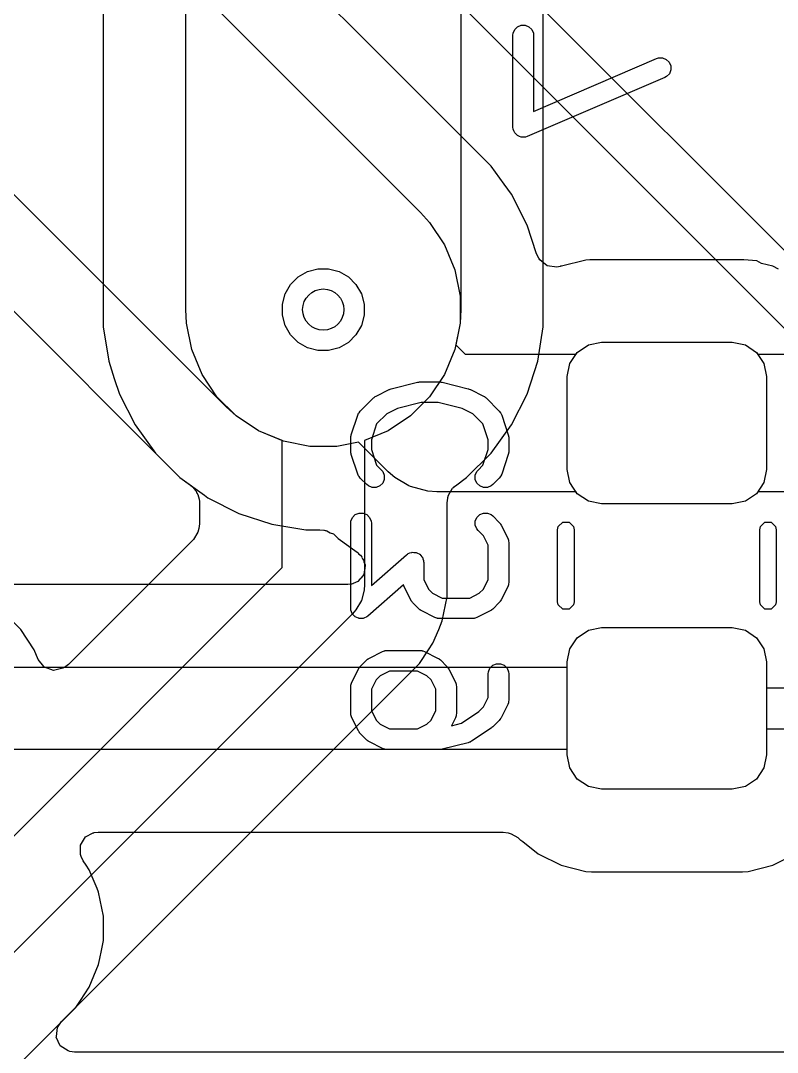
# Model space of a CAD drawing. Header units: inches. Extents: x 1.3 to 5.24, y -7.03 to -1.12.
# Drawn here: x 3.1023 to 3.319, y -6.5315 to -6.2362 of the extents above; entities that cross this region are included whole.
import ezdxf

# ---------------------------------------------------------------- set-up
doc = ezdxf.new("R2010")
doc.units = ezdxf.units.IN
doc.header["$MEASUREMENT"] = 0
for name, color, linetype, true_color in [('B.Cu', 153, 'CONTINUOUS', 0x4d7fc4), ('B.Mask', 4, 'CONTINUOUS', 0x02ffee), ('B.Paste', 132, 'CONTINUOUS', 0x00c2c2), ('B.Silkscreen', 31, 'CONTINUOUS', 0xe8b2a7), ('F.Cu', 13, 'CONTINUOUS', 0xc83434), ('In1.Cu', 91, 'CONTINUOUS', 0x7fc87f), ('In2.Cu', 33, 'CONTINUOUS', 0xce7d2c)]:
    doc.layers.add(name, color=color, linetype=linetype, true_color=true_color)

msp = doc.modelspace()

# ---------------------------------------------------------------- linework, layer by layer
at = {"layer": 'B.Cu', "linetype": 'CONTINUOUS'}
for p, q in [((3.19979, -6.2406), (2.84053, -5.88134)), ((2.81496, -5.8892), (3.21682, -6.29106)), ((3.16114, -6.34674), (2.74775, -5.93335)), ((2.72753, -5.94656), (3.14793, -6.36696)), ((3.20227, -6.24308), (3.19979, -6.2406)), ((3.23704, -6.27785), (3.20227, -6.24308)), ((3.2408, -6.28302), (3.23704, -6.27785)), ((3.23704, -6.27785), (3.23704, -6.27785)), ((3.23704, -6.27785), (3.23704, -6.27785)), ((3.23704, -6.27785), (3.23704, -6.27785)), ((3.24287, -6.28587), (3.2408, -6.28302)), ((3.24737, -6.29471), (3.24287, -6.28587)), ((3.21682, -6.29106), (3.21941, -6.29392)), ((3.21941, -6.29392), (3.2237, -6.30034)), ((3.25005, -6.30295), (3.24737, -6.29471)), ((3.2237, -6.30034), (3.22665, -6.30747)), ((3.25067, -6.30421), (3.25005, -6.30295)), ((3.25098, -6.30466), (3.25067, -6.30421)), ((3.25311, -6.30639), (3.25098, -6.30466)), ((3.26415, -6.30472), (3.25722, -6.30644)), ((3.26532, -6.30464), (3.26415, -6.30472)), ((3.26579, -6.30461), (3.26532, -6.30464)), ((3.26532, -6.30464), (3.26532, -6.30464)), ((3.30901, -6.30461), (3.26579, -6.30461)), ((3.30942, -6.30463), (3.30901, -6.30461)), ((3.30901, -6.30461), (3.30901, -6.30461)), ((3.31065, -6.30472), (3.30942, -6.30463)), ((3.30942, -6.30463), (3.30942, -6.30463)), ((3.31314, -6.30489), (3.31065, -6.30472)), ((3.31065, -6.30472), (3.31065, -6.30472)), ((3.31448, -6.30567), (3.31314, -6.30489)), ((3.31772, -6.30647), (3.31448, -6.30567)), ((3.22665, -6.30747), (3.22816, -6.31504)), ((3.25585, -6.3067), (3.25311, -6.30639)), ((3.25686, -6.30652), (3.25585, -6.3067)), ((3.25696, -6.3065), (3.25686, -6.30652)), ((3.25697, -6.3065), (3.25696, -6.3065)), ((3.25699, -6.30649), (3.25697, -6.3065)), ((3.25722, -6.30644), (3.25699, -6.30649)), ((3.31936, -6.30729), (3.31772, -6.30647)), ((3.31772, -6.30647), (3.31772, -6.30647)), ((3.22816, -6.31504), (3.22816, -6.32276)), ((3.22816, -6.32276), (3.22692, -6.329)), ((3.22692, -6.329), (3.22961, -6.33169)), ((3.26174, -6.33113), (3.26493, -6.329)), ((3.26493, -6.329), (3.2687, -6.32825)), ((3.2687, -6.32825), (3.3061, -6.32825)), ((3.3061, -6.32825), (3.30987, -6.329)), ((3.30987, -6.329), (3.31306, -6.33113)), ((3.22961, -6.33169), (3.26137, -6.33169)), ((3.26137, -6.33169), (3.26174, -6.33113)), ((3.31306, -6.33113), (3.31344, -6.33169)), ((3.31344, -6.33169), (3.6011, -6.33169)), ((3.164, -6.34933), (3.16114, -6.34674)), ((3.17042, -6.35362), (3.164, -6.34933)), ((3.17755, -6.35657), (3.17042, -6.35362)), ((3.18512, -6.35808), (3.17755, -6.35657)), ((3.19284, -6.35808), (3.18512, -6.35808)), ((3.19908, -6.35684), (3.19284, -6.35808)), ((3.20754, -6.3653), (3.19908, -6.35684)), ((3.20947, -6.36699), (3.20754, -6.3653)), ((3.14793, -6.36696), (3.14793, -6.36696)), ((3.14793, -6.36696), (3.14793, -6.36696)), ((3.14793, -6.36696), (3.14793, -6.36696)), ((3.14793, -6.36696), (3.15493, -6.37205)), ((3.20947, -6.367), (3.20947, -6.36699)), ((3.21353, -6.36933), (3.20947, -6.367)), ((3.21392, -6.36956), (3.21353, -6.36933)), ((3.21889, -6.37089), (3.21392, -6.36956)), ((3.22146, -6.37106), (3.21889, -6.37089)), ((3.21889, -6.37089), (3.21889, -6.37089)), ((3.26137, -6.37106), (3.22146, -6.37106)), ((3.26174, -6.37163), (3.26137, -6.37106)), ((3.31344, -6.37106), (3.31306, -6.37163)), ((3.60925, -6.37106), (3.31344, -6.37106)), ((3.15493, -6.37205), (3.15595, -6.37279)), ((3.15595, -6.37279), (3.16479, -6.37729)), ((3.26493, -6.37376), (3.26174, -6.37163)), ((3.2687, -6.37451), (3.26493, -6.37376)), ((3.30987, -6.37376), (3.3061, -6.37451)), ((3.31306, -6.37163), (3.30987, -6.37376)), ((3.3061, -6.37451), (3.2687, -6.37451)), ((3.16479, -6.37729), (3.17422, -6.38036)), ((3.17422, -6.38036), (3.18402, -6.38191)), ((3.18402, -6.38191), (3.18799, -6.38191)), ((3.18799, -6.38191), (3.18911, -6.38204)), ((3.18911, -6.38204), (3.18924, -6.38207)), ((3.18924, -6.38207), (3.18956, -6.38216)), ((3.18956, -6.38216), (3.18968, -6.38217)), ((3.18968, -6.38217), (3.19003, -6.38226)), ((3.19003, -6.38226), (3.19092, -6.38276)), ((3.19092, -6.38276), (3.19188, -6.38313)), ((3.19188, -6.38313), (3.19236, -6.38356)), ((3.19236, -6.38356), (3.19323, -6.38443)), ((3.19323, -6.38443), (3.19866, -6.38837)), ((3.19866, -6.38837), (3.19887, -6.38852)), ((3.19887, -6.38852), (3.1992, -6.38895)), ((3.1992, -6.38895), (3.19965, -6.38923)), ((3.19965, -6.38923), (3.19994, -6.38959)), ((3.19994, -6.38959), (3.2001, -6.38981)), ((3.2001, -6.38981), (3.20002, -6.38987)), ((3.20002, -6.38987), (3.20018, -6.39022)), ((3.20018, -6.39022), (3.20055, -6.3907)), ((3.20055, -6.3907), (3.2006, -6.39112)), ((3.2006, -6.39112), (3.20099, -6.39196)), ((3.20099, -6.39196), (3.20084, -6.39309)), ((3.20062, -6.39469), (3.1998, -6.39566)), ((3.2008, -6.39338), (3.20062, -6.39469)), ((3.20081, -6.39337), (3.2008, -6.39338)), ((3.20084, -6.39311), (3.20081, -6.39337)), ((3.20084, -6.39309), (3.20084, -6.39311)), ((3.19597, -6.39762), (3.07131, -6.39762)), ((3.1969, -6.39753), (3.19597, -6.39762)), ((3.1971, -6.39749), (3.1969, -6.39753)), ((3.19731, -6.3974), (3.1971, -6.39749)), ((3.1974, -6.3974), (3.19731, -6.3974)), ((3.19754, -6.39731), (3.1974, -6.3974)), ((3.19884, -6.39678), (3.19754, -6.39731)), ((3.19948, -6.39603), (3.19884, -6.39678)), ((3.1997, -6.39589), (3.19948, -6.39603)), ((3.1998, -6.39566), (3.1997, -6.39589)), ((3.26174, -6.41282), (3.26493, -6.41069)), ((3.26493, -6.41069), (3.2687, -6.40994)), ((3.2687, -6.40994), (3.3061, -6.40994)), ((3.3061, -6.40994), (3.30987, -6.41069)), ((3.30987, -6.41069), (3.31306, -6.41282)), ((3.25961, -6.41602), (3.26174, -6.41282)), ((3.31306, -6.41282), (3.3152, -6.41602)), ((3.25886, -6.41978), (3.25961, -6.41602)), ((3.3152, -6.41602), (3.31594, -6.41978)), ((3.0748, -6.42126), (3.25886, -6.42126)), ((3.25886, -6.42126), (3.25886, -6.41978)), ((3.31594, -6.41978), (3.31594, -6.42717)), ((3.31594, -6.42717), (3.35039, -6.42717)), ((3.35039, -6.43898), (3.31594, -6.43898)), ((3.31594, -6.43898), (3.31594, -6.44636)), ((3.25886, -6.44488), (3.0797, -6.44488)), ((3.25886, -6.44636), (3.25886, -6.44488)), ((3.25961, -6.45012), (3.25886, -6.44636)), ((3.31594, -6.44636), (3.3152, -6.45012)), ((3.26174, -6.45332), (3.25961, -6.45012)), ((3.3152, -6.45012), (3.31306, -6.45332)), ((3.26493, -6.45545), (3.26174, -6.45332)), ((3.31306, -6.45332), (3.30987, -6.45545)), ((3.2687, -6.4562), (3.26493, -6.45545)), ((3.3061, -6.4562), (3.2687, -6.4562)), ((3.30987, -6.45545), (3.3061, -6.4562)), ((3.12089, -6.46985), (3.12307, -6.46872)), ((3.12307, -6.46872), (3.12328, -6.46867)), ((3.12328, -6.46867), (3.12339, -6.46864)), ((3.12339, -6.46864), (3.12447, -6.46852)), ((3.12447, -6.46852), (3.24052, -6.46852)), ((3.24052, -6.46852), (3.24189, -6.46872)), ((3.24189, -6.46872), (3.24279, -6.46899)), ((3.11944, -6.47219), (3.12089, -6.46985)), ((3.24279, -6.46899), (3.24468, -6.47004)), ((3.24468, -6.47004), (3.24547, -6.47075)), ((3.24547, -6.47075), (3.24556, -6.47077)), ((3.24556, -6.47077), (3.24609, -6.47114)), ((3.24609, -6.47114), (3.25056, -6.47474)), ((3.11943, -6.47408), (3.11947, -6.47392)), ((3.11948, -6.47423), (3.11943, -6.47408)), ((3.11947, -6.47392), (3.11944, -6.47219)), ((3.11949, -6.47494), (3.11948, -6.47423)), ((3.11965, -6.47545), (3.11949, -6.47494)), ((3.12025, -6.4767), (3.11965, -6.47545)), ((3.1211, -6.47797), (3.12025, -6.4767)), ((3.25056, -6.47474), (3.25709, -6.47797)), ((3.31772, -6.47797), (3.32424, -6.47474)), ((3.12197, -6.47927), (3.1211, -6.47797)), ((3.12418, -6.4846), (3.12197, -6.47927)), ((3.12197, -6.47927), (3.12197, -6.47927)), ((3.25709, -6.47797), (3.26415, -6.47973)), ((3.26415, -6.47973), (3.26415, -6.47973)), ((3.26415, -6.47973), (3.26415, -6.47973)), ((3.26415, -6.47973), (3.26579, -6.47984)), ((3.26579, -6.47984), (3.26579, -6.47984)), ((3.26579, -6.47984), (3.30901, -6.47984)), ((3.30901, -6.47984), (3.31065, -6.47973)), ((3.30901, -6.47984), (3.30901, -6.47984)), ((3.31065, -6.47973), (3.31772, -6.47797)), ((3.12464, -6.48572), (3.12418, -6.4846)), ((3.12418, -6.4846), (3.12418, -6.4846)), ((3.126, -6.49257), (3.12464, -6.48572)), ((3.12464, -6.48572), (3.12464, -6.48572)), ((3.126, -6.49955), (3.126, -6.49257)), ((3.126, -6.49257), (3.126, -6.49257)), ((3.126, -6.49257), (3.126, -6.49257)), ((3.12544, -6.50241), (3.12572, -6.50098)), ((3.12572, -6.50098), (3.126, -6.49955)), ((3.12498, -6.50468), (3.12544, -6.50241)), ((3.12197, -6.51286), (3.12464, -6.5064)), ((3.12464, -6.5064), (3.12498, -6.50468)), ((3.11943, -6.51665), (3.12197, -6.51286)), ((3.11627, -6.52049), (3.11809, -6.51866)), ((3.11809, -6.51866), (3.11943, -6.51665)), ((2.87693, -6.75982), (3.11627, -6.52049))]:
    msp.add_line(p, q, dxfattribs=at)
at = {"layer": 'B.Cu'}
msp.add_circle((3.18898, -6.3189), 0.00591, dxfattribs=at)
at = {"layer": 'B.Mask', "linetype": 'CONTINUOUS'}
for p, q in [((3.26174, -6.33113), (3.26493, -6.329)), ((3.26493, -6.329), (3.2687, -6.32825)), ((3.2687, -6.32825), (3.3061, -6.32825)), ((3.3061, -6.32825), (3.30987, -6.329)), ((3.30987, -6.329), (3.31306, -6.33113)), ((3.25961, -6.33432), (3.26174, -6.33113)), ((3.31306, -6.33113), (3.3152, -6.33432)), ((3.25886, -6.33809), (3.25961, -6.33432)), ((3.3152, -6.33432), (3.31594, -6.33809)), ((3.25886, -6.36467), (3.25886, -6.33809)), ((3.31594, -6.33809), (3.31594, -6.36467)), ((3.25961, -6.36843), (3.25886, -6.36467)), ((3.31594, -6.36467), (3.3152, -6.36843)), ((3.26174, -6.37163), (3.25961, -6.36843)), ((3.3152, -6.36843), (3.31306, -6.37163)), ((3.26493, -6.37376), (3.26174, -6.37163)), ((3.2687, -6.37451), (3.26493, -6.37376)), ((3.30987, -6.37376), (3.3061, -6.37451)), ((3.31306, -6.37163), (3.30987, -6.37376)), ((3.3061, -6.37451), (3.2687, -6.37451)), ((3.26174, -6.41282), (3.26493, -6.41069)), ((3.26493, -6.41069), (3.2687, -6.40994)), ((3.2687, -6.40994), (3.3061, -6.40994)), ((3.3061, -6.40994), (3.30987, -6.41069)), ((3.30987, -6.41069), (3.31306, -6.41282)), ((3.25961, -6.41602), (3.26174, -6.41282)), ((3.31306, -6.41282), (3.3152, -6.41602)), ((3.25886, -6.41978), (3.25961, -6.41602)), ((3.3152, -6.41602), (3.31594, -6.41978)), ((3.25886, -6.44636), (3.25886, -6.41978)), ((3.31594, -6.41978), (3.31594, -6.44636)), ((3.25961, -6.45012), (3.25886, -6.44636)), ((3.31594, -6.44636), (3.3152, -6.45012)), ((3.26174, -6.45332), (3.25961, -6.45012)), ((3.3152, -6.45012), (3.31306, -6.45332)), ((3.26493, -6.45545), (3.26174, -6.45332)), ((3.31306, -6.45332), (3.30987, -6.45545)), ((3.2687, -6.4562), (3.26493, -6.45545)), ((3.3061, -6.4562), (3.2687, -6.4562)), ((3.30987, -6.45545), (3.3061, -6.4562))]:
    msp.add_line(p, q, dxfattribs=at)
at = {"layer": 'B.Paste', "linetype": 'CONTINUOUS'}
for p, q in [((3.26174, -6.33113), (3.26493, -6.329)), ((3.26493, -6.329), (3.2687, -6.32825)), ((3.2687, -6.32825), (3.3061, -6.32825)), ((3.3061, -6.32825), (3.30987, -6.329)), ((3.30987, -6.329), (3.31306, -6.33113)), ((3.25961, -6.33432), (3.26174, -6.33113)), ((3.31306, -6.33113), (3.3152, -6.33432)), ((3.25886, -6.33809), (3.25961, -6.33432)), ((3.3152, -6.33432), (3.31594, -6.33809)), ((3.25886, -6.36467), (3.25886, -6.33809)), ((3.31594, -6.33809), (3.31594, -6.36467)), ((3.25961, -6.36843), (3.25886, -6.36467)), ((3.31594, -6.36467), (3.3152, -6.36843)), ((3.26174, -6.37163), (3.25961, -6.36843)), ((3.3152, -6.36843), (3.31306, -6.37163)), ((3.26493, -6.37376), (3.26174, -6.37163)), ((3.2687, -6.37451), (3.26493, -6.37376)), ((3.30987, -6.37376), (3.3061, -6.37451)), ((3.31306, -6.37163), (3.30987, -6.37376)), ((3.3061, -6.37451), (3.2687, -6.37451)), ((3.26174, -6.41282), (3.26493, -6.41069)), ((3.26493, -6.41069), (3.2687, -6.40994)), ((3.2687, -6.40994), (3.3061, -6.40994)), ((3.3061, -6.40994), (3.30987, -6.41069)), ((3.30987, -6.41069), (3.31306, -6.41282)), ((3.25961, -6.41602), (3.26174, -6.41282)), ((3.31306, -6.41282), (3.3152, -6.41602)), ((3.25886, -6.41978), (3.25961, -6.41602)), ((3.3152, -6.41602), (3.31594, -6.41978)), ((3.25886, -6.44636), (3.25886, -6.41978)), ((3.31594, -6.41978), (3.31594, -6.44636)), ((3.25961, -6.45012), (3.25886, -6.44636)), ((3.31594, -6.44636), (3.3152, -6.45012)), ((3.26174, -6.45332), (3.25961, -6.45012)), ((3.3152, -6.45012), (3.31306, -6.45332)), ((3.26493, -6.45545), (3.26174, -6.45332)), ((3.31306, -6.45332), (3.30987, -6.45545)), ((3.2687, -6.4562), (3.26493, -6.45545)), ((3.3061, -6.4562), (3.2687, -6.4562)), ((3.30987, -6.45545), (3.3061, -6.4562))]:
    msp.add_line(p, q, dxfattribs=at)
at = {"layer": 'B.Silkscreen', "linetype": 'CONTINUOUS'}
for p, q in [((3.2438, -6.23873), (3.24461, -6.23791)), ((3.24461, -6.23791), (3.24568, -6.23747)), ((3.24568, -6.23747), (3.24683, -6.23747)), ((3.24683, -6.23747), (3.24789, -6.23791)), ((3.24789, -6.23791), (3.24871, -6.23873)), ((3.2433, -6.24037), (3.24336, -6.23979)), ((3.2433, -6.26662), (3.2433, -6.24037)), ((3.24336, -6.23979), (3.2438, -6.23873)), ((3.24871, -6.23873), (3.24915, -6.23979)), ((3.24915, -6.23979), (3.24921, -6.24037)), ((3.24921, -6.24037), (3.24921, -6.26214)), ((3.24921, -6.26214), (3.28446, -6.24703)), ((3.28446, -6.24703), (3.28501, -6.24685)), ((3.28501, -6.24685), (3.28616, -6.24684)), ((3.28616, -6.24684), (3.28723, -6.24727)), ((3.28723, -6.24727), (3.28806, -6.24807)), ((3.28806, -6.24807), (3.28851, -6.24913)), ((3.28851, -6.24913), (3.28853, -6.25028)), ((3.28679, -6.25246), (3.24742, -6.26933)), ((3.28729, -6.25218), (3.28679, -6.25246)), ((3.2881, -6.25135), (3.28729, -6.25218)), ((3.28853, -6.25028), (3.2881, -6.25135)), ((3.24336, -6.26719), (3.2433, -6.26662)), ((3.24336, -6.26721), (3.24336, -6.26719)), ((3.24336, -6.26723), (3.24336, -6.26721)), ((3.24358, -6.26774), (3.24336, -6.26723)), ((3.2438, -6.26826), (3.24358, -6.26774)), ((3.24381, -6.26827), (3.2438, -6.26826)), ((3.24382, -6.26829), (3.24381, -6.26827)), ((3.24422, -6.26868), (3.24382, -6.26829)), ((3.24461, -6.26907), (3.24422, -6.26868)), ((3.24463, -6.26908), (3.24461, -6.26907)), ((3.24464, -6.26909), (3.24463, -6.26908)), ((3.24516, -6.2693), (3.24464, -6.26909)), ((3.24568, -6.26951), (3.24516, -6.2693)), ((3.24569, -6.26951), (3.24568, -6.26951)), ((3.24571, -6.26952), (3.24569, -6.26951)), ((3.24627, -6.26951), (3.24571, -6.26952)), ((3.24683, -6.26951), (3.24627, -6.26951)), ((3.24685, -6.2695), (3.24683, -6.26951)), ((3.24686, -6.2695), (3.24685, -6.2695)), ((3.24742, -6.26933), (3.24686, -6.2695)), ((3.2041, -6.34365), (3.20785, -6.34178)), ((3.20785, -6.34178), (3.20789, -6.34176)), ((3.20789, -6.34176), (3.20791, -6.34175)), ((3.20791, -6.34175), (3.20815, -6.34166)), ((3.20815, -6.34166), (3.20839, -6.34157)), ((3.20839, -6.34157), (3.20841, -6.34157)), ((3.20841, -6.34157), (3.20845, -6.34155)), ((3.20845, -6.34155), (3.21595, -6.33968)), ((3.21595, -6.33968), (3.21605, -6.33966)), ((3.21605, -6.33966), (3.21609, -6.33965)), ((3.21609, -6.33965), (3.21631, -6.33963)), ((3.21631, -6.33963), (3.21653, -6.33959)), ((3.21653, -6.33959), (3.21657, -6.3396)), ((3.21657, -6.3396), (3.21667, -6.33959)), ((3.21667, -6.33959), (3.22229, -6.33959)), ((3.22229, -6.33959), (3.22239, -6.3396)), ((3.22239, -6.3396), (3.22244, -6.33959)), ((3.22244, -6.33959), (3.22265, -6.33963)), ((3.22265, -6.33963), (3.22287, -6.33965)), ((3.22287, -6.33965), (3.22291, -6.33966)), ((3.22291, -6.33966), (3.22301, -6.33968)), ((3.22301, -6.33968), (3.23051, -6.34155)), ((3.23051, -6.34155), (3.23055, -6.34157)), ((3.23055, -6.34157), (3.23057, -6.34157)), ((3.23057, -6.34157), (3.23081, -6.34166)), ((3.23081, -6.34166), (3.23105, -6.34175)), ((3.23105, -6.34175), (3.23107, -6.34176)), ((3.23107, -6.34176), (3.23111, -6.34178)), ((3.23111, -6.34178), (3.23486, -6.34365)), ((3.19958, -6.34795), (3.20333, -6.3442)), ((3.20333, -6.3442), (3.20356, -6.34402)), ((3.20356, -6.34402), (3.20361, -6.34396)), ((3.20361, -6.34396), (3.2037, -6.3439)), ((3.2037, -6.3439), (3.20378, -6.34384)), ((3.20378, -6.34384), (3.20385, -6.34381)), ((3.20385, -6.34381), (3.2041, -6.34365)), ((3.23486, -6.34365), (3.23511, -6.34381)), ((3.23511, -6.34381), (3.23518, -6.34384)), ((3.23518, -6.34384), (3.23526, -6.3439)), ((3.23526, -6.3439), (3.23535, -6.34396)), ((3.23535, -6.34396), (3.2354, -6.34402)), ((3.2354, -6.34402), (3.23563, -6.3442)), ((3.23563, -6.3442), (3.23938, -6.34795)), ((3.2102, -6.3472), (3.20717, -6.34872)), ((3.21703, -6.3455), (3.2102, -6.3472)), ((3.22193, -6.3455), (3.21703, -6.3455)), ((3.22876, -6.3472), (3.22193, -6.3455)), ((3.23179, -6.34872), (3.22876, -6.3472)), ((3.19699, -6.35473), (3.19887, -6.34911)), ((3.19887, -6.34911), (3.19911, -6.34858)), ((3.19911, -6.34858), (3.19918, -6.3485)), ((3.19918, -6.3485), (3.19922, -6.3484)), ((3.19922, -6.3484), (3.19958, -6.34795)), ((3.20717, -6.34872), (3.20425, -6.35164)), ((3.23471, -6.35164), (3.23179, -6.34872)), ((3.23938, -6.34795), (3.23975, -6.3484)), ((3.23975, -6.3484), (3.23979, -6.3485)), ((3.23979, -6.3485), (3.23986, -6.34858)), ((3.23986, -6.34858), (3.24009, -6.34911)), ((3.24009, -6.34911), (3.24197, -6.35473)), ((3.20425, -6.35164), (3.20275, -6.35615)), ((3.23621, -6.35615), (3.23471, -6.35164)), ((3.19684, -6.35567), (3.19687, -6.35537)), ((3.19684, -6.35942), (3.19684, -6.35567)), ((3.19687, -6.3553), (3.19689, -6.35519)), ((3.19687, -6.35537), (3.19687, -6.3553)), ((3.19689, -6.35519), (3.1969, -6.35509)), ((3.1969, -6.35509), (3.19693, -6.35502)), ((3.19693, -6.35502), (3.19699, -6.35473)), ((3.20275, -6.35615), (3.20275, -6.35894)), ((3.23621, -6.35894), (3.23621, -6.35615)), ((3.24197, -6.35473), (3.24203, -6.35502)), ((3.24203, -6.35502), (3.24206, -6.35509)), ((3.24206, -6.35509), (3.24207, -6.35519)), ((3.24207, -6.35519), (3.2421, -6.3553)), ((3.2421, -6.3553), (3.24209, -6.35537)), ((3.24209, -6.35537), (3.24212, -6.35567)), ((3.24212, -6.35567), (3.24212, -6.35942)), ((3.19687, -6.35971), (3.19684, -6.35942)), ((3.20275, -6.35894), (3.20425, -6.36345)), ((3.23471, -6.36345), (3.23621, -6.35894)), ((3.24212, -6.35942), (3.24209, -6.35971)), ((3.19687, -6.35979), (3.19687, -6.35971)), ((3.19689, -6.35989), (3.19687, -6.35979)), ((3.1969, -6.35999), (3.19689, -6.35989)), ((3.19693, -6.36006), (3.1969, -6.35999)), ((3.19699, -6.36035), (3.19693, -6.36006)), ((3.19887, -6.36597), (3.19699, -6.36035)), ((3.24197, -6.36035), (3.24009, -6.36597)), ((3.24203, -6.36006), (3.24197, -6.36035)), ((3.24206, -6.35999), (3.24203, -6.36006)), ((3.24207, -6.35989), (3.24206, -6.35999)), ((3.2421, -6.35979), (3.24207, -6.35989)), ((3.24209, -6.35971), (3.2421, -6.35979)), ((3.20425, -6.36345), (3.20563, -6.36483)), ((3.20563, -6.36483), (3.206, -6.36527)), ((3.206, -6.36527), (3.20644, -6.36634)), ((3.23252, -6.36634), (3.23296, -6.36527)), ((3.23296, -6.36527), (3.23333, -6.36483)), ((3.23333, -6.36483), (3.23471, -6.36345)), ((3.19911, -6.3665), (3.19887, -6.36597)), ((3.19918, -6.36658), (3.19911, -6.3665)), ((3.19922, -6.36668), (3.19918, -6.36658)), ((3.19958, -6.36713), (3.19922, -6.36668)), ((3.20146, -6.369), (3.19958, -6.36713)), ((3.20644, -6.36749), (3.206, -6.36856)), ((3.20644, -6.36634), (3.20644, -6.36749)), ((3.23252, -6.36749), (3.23252, -6.36634)), ((3.23296, -6.36856), (3.23252, -6.36749)), ((3.23938, -6.36713), (3.2375, -6.369)), ((3.23975, -6.36668), (3.23938, -6.36713)), ((3.23979, -6.36658), (3.23975, -6.36668)), ((3.23986, -6.3665), (3.23979, -6.36658)), ((3.24009, -6.36597), (3.23986, -6.3665)), ((3.20191, -6.36937), (3.20146, -6.369)), ((3.20297, -6.36981), (3.20191, -6.36937)), ((3.20412, -6.36981), (3.20297, -6.36981)), ((3.20519, -6.36937), (3.20412, -6.36981)), ((3.206, -6.36856), (3.20519, -6.36937)), ((3.23378, -6.36937), (3.23296, -6.36856)), ((3.23484, -6.36981), (3.23378, -6.36937)), ((3.23599, -6.36981), (3.23484, -6.36981)), ((3.23706, -6.36937), (3.23599, -6.36981)), ((3.2375, -6.369), (3.23706, -6.36937)), ((3.19816, -6.37758), (3.19922, -6.37714)), ((3.19922, -6.37714), (3.20037, -6.37714)), ((3.20037, -6.37714), (3.20144, -6.37758)), ((3.23378, -6.37758), (3.23484, -6.37714)), ((3.23484, -6.37714), (3.23599, -6.37714)), ((3.23599, -6.37714), (3.23706, -6.37758)), ((3.19684, -6.38004), (3.1969, -6.37946)), ((3.19684, -6.40441), (3.19684, -6.38004)), ((3.1969, -6.37946), (3.19734, -6.3784)), ((3.19734, -6.3784), (3.19816, -6.37758)), ((3.20144, -6.37758), (3.20225, -6.3784)), ((3.20225, -6.3784), (3.20269, -6.37946)), ((3.20269, -6.37946), (3.20275, -6.38004)), ((3.20275, -6.38004), (3.20275, -6.3979)), ((3.23252, -6.37946), (3.23296, -6.3784)), ((3.23252, -6.38061), (3.23252, -6.37946)), ((3.23296, -6.3784), (3.23378, -6.37758)), ((3.23706, -6.37758), (3.2375, -6.37795)), ((3.2375, -6.37795), (3.23938, -6.37983)), ((3.23938, -6.37983), (3.23956, -6.38005)), ((3.23956, -6.38005), (3.23962, -6.3801)), ((3.23962, -6.3801), (3.23968, -6.38019)), ((3.23968, -6.38019), (3.23975, -6.38027)), ((3.25628, -6.38103), (3.25756, -6.37976)), ((3.25756, -6.37976), (3.25937, -6.37976)), ((3.25937, -6.37976), (3.26065, -6.38103)), ((3.31416, -6.38103), (3.31543, -6.37976)), ((3.31543, -6.37976), (3.31724, -6.37976)), ((3.31724, -6.37976), (3.31852, -6.38103)), ((3.23296, -6.38168), (3.23252, -6.38061)), ((3.23333, -6.38213), (3.23296, -6.38168)), ((3.23486, -6.38366), (3.23333, -6.38213)), ((3.23975, -6.38027), (3.23978, -6.38034)), ((3.23978, -6.38034), (3.23993, -6.38059)), ((3.23993, -6.38059), (3.24181, -6.38434)), ((3.2561, -6.38194), (3.25628, -6.38103)), ((3.2561, -6.40251), (3.2561, -6.38194)), ((3.26065, -6.38103), (3.26083, -6.38194)), ((3.26083, -6.38194), (3.26083, -6.40251)), ((3.31398, -6.38194), (3.31416, -6.38103)), ((3.31398, -6.40251), (3.31398, -6.38194)), ((3.31852, -6.38103), (3.3187, -6.38194)), ((3.3187, -6.38194), (3.3187, -6.40251)), ((3.23621, -6.38636), (3.23486, -6.38366)), ((3.24181, -6.38434), (3.24201, -6.38488)), ((3.24201, -6.38488), (3.24202, -6.38499)), ((3.24202, -6.38499), (3.24206, -6.38509)), ((3.24206, -6.38509), (3.24212, -6.38566)), ((3.24212, -6.38566), (3.24212, -6.39691)), ((3.21285, -6.38906), (3.2131, -6.38889)), ((3.2131, -6.38889), (3.21315, -6.38883)), ((3.21315, -6.38883), (3.21321, -6.38881)), ((3.21321, -6.38881), (3.21332, -6.38873)), ((3.21332, -6.38873), (3.21377, -6.38857)), ((3.21377, -6.38857), (3.21422, -6.38839)), ((3.21422, -6.38839), (3.21432, -6.38839)), ((3.21432, -6.38839), (3.21441, -6.38836)), ((3.21441, -6.38836), (3.21489, -6.38839)), ((3.21489, -6.38839), (3.21537, -6.38839)), ((3.21537, -6.38839), (3.21546, -6.38843)), ((3.21546, -6.38843), (3.21556, -6.38844)), ((3.21556, -6.38844), (3.21599, -6.38865)), ((3.21599, -6.38865), (3.21643, -6.38883)), ((3.21643, -6.38883), (3.2165, -6.3889)), ((3.2165, -6.3889), (3.21659, -6.38895)), ((3.21659, -6.38895), (3.21691, -6.38931)), ((3.23621, -6.39621), (3.23621, -6.38636)), ((3.20275, -6.3979), (3.21285, -6.38906)), ((3.21691, -6.38931), (3.21725, -6.38965)), ((3.21725, -6.38965), (3.21729, -6.38974)), ((3.21729, -6.38974), (3.21735, -6.38981)), ((3.21735, -6.38981), (3.21751, -6.39027)), ((3.21751, -6.39027), (3.21769, -6.39071)), ((3.21769, -6.39071), (3.2177, -6.39085)), ((3.2177, -6.39085), (3.21772, -6.3909)), ((3.21772, -6.3909), (3.21772, -6.39098)), ((3.21772, -6.39098), (3.21775, -6.39129)), ((3.21775, -6.39129), (3.21775, -6.39621)), ((3.21195, -6.3977), (3.20174, -6.40663)), ((3.21215, -6.39823), (3.21195, -6.3977)), ((3.21775, -6.39621), (3.2191, -6.39891)), ((3.23486, -6.39891), (3.23621, -6.39621)), ((3.24201, -6.39769), (3.24181, -6.39823)), ((3.24202, -6.39759), (3.24201, -6.39769)), ((3.24206, -6.39749), (3.24202, -6.39759)), ((3.24212, -6.39691), (3.24206, -6.39749)), ((3.21403, -6.40198), (3.21215, -6.39823)), ((3.2191, -6.39891), (3.22029, -6.40011)), ((3.22029, -6.40011), (3.22299, -6.40146)), ((3.23097, -6.40146), (3.23367, -6.40011)), ((3.23367, -6.40011), (3.23486, -6.39891)), ((3.24181, -6.39823), (3.23993, -6.40198)), ((3.21418, -6.40223), (3.21403, -6.40198)), ((3.21421, -6.4023), (3.21418, -6.40223)), ((3.21428, -6.40238), (3.21421, -6.4023)), ((3.21434, -6.40247), (3.21428, -6.40238)), ((3.2144, -6.40252), (3.21434, -6.40247)), ((3.21458, -6.40275), (3.2144, -6.40252)), ((3.21646, -6.40462), (3.21458, -6.40275)), ((3.22299, -6.40146), (3.23097, -6.40146)), ((3.23938, -6.40275), (3.2375, -6.40462)), ((3.23956, -6.40252), (3.23938, -6.40275)), ((3.23962, -6.40247), (3.23956, -6.40252)), ((3.23968, -6.40238), (3.23962, -6.40247)), ((3.23975, -6.4023), (3.23968, -6.40238)), ((3.23978, -6.40223), (3.23975, -6.4023)), ((3.23993, -6.40198), (3.23978, -6.40223)), ((3.25628, -6.40341), (3.2561, -6.40251)), ((3.25756, -6.40469), (3.25628, -6.40341)), ((3.26065, -6.40341), (3.25937, -6.40469)), ((3.26083, -6.40251), (3.26065, -6.40341)), ((3.31416, -6.40341), (3.31398, -6.40251)), ((3.31543, -6.40469), (3.31416, -6.40341)), ((3.31852, -6.40341), (3.31724, -6.40469)), ((3.3187, -6.40251), (3.31852, -6.40341)), ((3.19687, -6.40471), (3.19684, -6.40441)), ((3.19687, -6.40479), (3.19687, -6.40471)), ((3.19689, -6.40485), (3.19687, -6.40479)), ((3.1969, -6.40499), (3.19689, -6.40485)), ((3.19708, -6.40543), (3.1969, -6.40499)), ((3.19724, -6.40588), (3.19708, -6.40543)), ((3.1973, -6.40596), (3.19724, -6.40588)), ((3.19734, -6.40605), (3.1973, -6.40596)), ((3.19768, -6.40639), (3.19734, -6.40605)), ((3.198, -6.40675), (3.19768, -6.40639)), ((3.19809, -6.4068), (3.198, -6.40675)), ((3.20174, -6.40663), (3.20149, -6.40681)), ((3.21668, -6.40481), (3.21646, -6.40462)), ((3.21673, -6.40487), (3.21668, -6.40481)), ((3.21682, -6.40492), (3.21673, -6.40487)), ((3.2169, -6.40499), (3.21682, -6.40492)), ((3.21698, -6.40502), (3.2169, -6.40499)), ((3.21722, -6.40518), (3.21698, -6.40502)), ((3.22097, -6.40705), (3.21722, -6.40518)), ((3.23674, -6.40518), (3.23299, -6.40705)), ((3.23698, -6.40502), (3.23674, -6.40518)), ((3.23706, -6.40499), (3.23698, -6.40502)), ((3.23714, -6.40492), (3.23706, -6.40499)), ((3.23723, -6.40487), (3.23714, -6.40492)), ((3.23728, -6.40481), (3.23723, -6.40487)), ((3.2375, -6.40462), (3.23728, -6.40481)), ((3.25937, -6.40469), (3.25756, -6.40469)), ((3.31724, -6.40469), (3.31543, -6.40469)), ((3.19816, -6.40687), (3.19809, -6.4068)), ((3.1986, -6.40705), (3.19816, -6.40687)), ((3.19903, -6.40726), (3.1986, -6.40705)), ((3.19913, -6.40727), (3.19903, -6.40726)), ((3.19922, -6.40731), (3.19913, -6.40727)), ((3.1997, -6.40731), (3.19922, -6.40731)), ((3.20018, -6.40734), (3.1997, -6.40731)), ((3.20027, -6.40731), (3.20018, -6.40734)), ((3.20037, -6.40731), (3.20027, -6.40731)), ((3.20082, -6.40712), (3.20037, -6.40731)), ((3.20127, -6.40697), (3.20082, -6.40712)), ((3.20138, -6.40689), (3.20127, -6.40697)), ((3.20144, -6.40687), (3.20138, -6.40689)), ((3.20149, -6.40681), (3.20144, -6.40687)), ((3.22151, -6.40726), (3.22097, -6.40705)), ((3.22162, -6.40727), (3.22151, -6.40726)), ((3.22172, -6.40731), (3.22162, -6.40727)), ((3.22229, -6.40736), (3.22172, -6.40731)), ((3.23167, -6.40736), (3.22229, -6.40736)), ((3.23224, -6.40731), (3.23167, -6.40736)), ((3.23234, -6.40727), (3.23224, -6.40731)), ((3.23245, -6.40726), (3.23234, -6.40727)), ((3.23299, -6.40705), (3.23245, -6.40726)), ((3.20223, -6.41864), (3.20597, -6.41677)), ((3.20597, -6.41677), (3.20652, -6.41656)), ((3.20652, -6.41656), (3.20662, -6.41655)), ((3.20662, -6.41655), (3.20672, -6.41651)), ((3.20672, -6.41651), (3.2073, -6.41646)), ((3.2073, -6.41646), (3.21667, -6.41646)), ((3.21667, -6.41646), (3.21724, -6.41651)), ((3.21724, -6.41651), (3.21734, -6.41655)), ((3.21734, -6.41655), (3.21745, -6.41656)), ((3.21745, -6.41656), (3.21799, -6.41677)), ((3.21799, -6.41677), (3.22174, -6.41864)), ((3.19919, -6.42159), (3.19922, -6.42152)), ((3.19922, -6.42152), (3.19928, -6.42144)), ((3.19928, -6.42144), (3.19934, -6.42135)), ((3.19934, -6.42135), (3.1994, -6.4213)), ((3.1994, -6.4213), (3.19958, -6.42107)), ((3.19958, -6.42107), (3.20146, -6.4192)), ((3.20146, -6.4192), (3.20168, -6.41901)), ((3.20168, -6.41901), (3.20174, -6.41895)), ((3.20174, -6.41895), (3.20182, -6.41889)), ((3.20182, -6.41889), (3.20191, -6.41883)), ((3.20191, -6.41883), (3.20198, -6.4188)), ((3.20198, -6.4188), (3.20223, -6.41864)), ((3.22174, -6.41864), (3.22199, -6.4188)), ((3.22199, -6.4188), (3.22206, -6.41883)), ((3.22206, -6.41883), (3.22214, -6.41889)), ((3.22214, -6.41889), (3.22223, -6.41895)), ((3.22223, -6.41895), (3.22228, -6.41901)), ((3.22228, -6.41901), (3.22251, -6.4192)), ((3.22251, -6.4192), (3.22438, -6.42107)), ((3.22438, -6.42107), (3.22457, -6.4213)), ((3.22457, -6.4213), (3.22463, -6.42135)), ((3.22463, -6.42135), (3.22468, -6.42144)), ((3.22468, -6.42144), (3.22475, -6.42152)), ((3.22475, -6.42152), (3.22478, -6.42159)), ((3.23627, -6.42258), (3.23671, -6.42152)), ((3.23671, -6.42152), (3.23753, -6.4207)), ((3.23753, -6.4207), (3.23859, -6.42026)), ((3.23859, -6.42026), (3.23974, -6.42026)), ((3.23974, -6.42026), (3.24081, -6.4207)), ((3.24081, -6.4207), (3.24162, -6.42152)), ((3.24162, -6.42152), (3.24206, -6.42258)), ((3.19715, -6.42559), (3.19903, -6.42184)), ((3.19903, -6.42184), (3.19919, -6.42159)), ((3.20529, -6.42371), (3.2041, -6.42491)), ((3.20799, -6.42236), (3.20529, -6.42371)), ((3.21597, -6.42236), (3.20799, -6.42236)), ((3.21867, -6.42371), (3.21597, -6.42236)), ((3.21987, -6.42491), (3.21867, -6.42371)), ((3.22478, -6.42159), (3.22493, -6.42184)), ((3.22493, -6.42184), (3.22681, -6.42559)), ((3.23621, -6.42316), (3.23627, -6.42258)), ((3.23621, -6.42996), (3.23621, -6.42316)), ((3.24206, -6.42258), (3.24212, -6.42316)), ((3.24212, -6.42316), (3.24212, -6.43066)), ((3.19684, -6.42691), (3.1969, -6.42633)), ((3.19684, -6.43441), (3.19684, -6.42691)), ((3.1969, -6.42633), (3.19694, -6.42623)), ((3.19694, -6.42623), (3.19695, -6.42613)), ((3.19695, -6.42613), (3.19715, -6.42559)), ((3.2041, -6.42491), (3.20275, -6.4276)), ((3.22122, -6.4276), (3.21987, -6.42491)), ((3.22681, -6.42559), (3.22702, -6.42613)), ((3.22702, -6.42613), (3.22702, -6.42623)), ((3.22702, -6.42623), (3.22706, -6.42633)), ((3.22706, -6.42633), (3.22712, -6.42691)), ((3.22712, -6.42691), (3.22712, -6.43441)), ((3.20275, -6.4276), (3.20275, -6.43371)), ((3.22122, -6.43371), (3.22122, -6.4276)), ((3.23486, -6.43266), (3.23621, -6.42996)), ((3.23354, -6.43399), (3.23486, -6.43266)), ((3.24181, -6.43198), (3.23993, -6.43573)), ((3.24201, -6.43144), (3.24181, -6.43198)), ((3.24202, -6.43133), (3.24201, -6.43144)), ((3.24206, -6.43123), (3.24202, -6.43133)), ((3.24212, -6.43066), (3.24206, -6.43123)), ((3.1969, -6.43498), (3.19684, -6.43441)), ((3.19694, -6.43508), (3.1969, -6.43498)), ((3.19695, -6.43519), (3.19694, -6.43508)), ((3.19715, -6.43573), (3.19695, -6.43519)), ((3.19903, -6.43948), (3.19715, -6.43573)), ((3.20275, -6.43371), (3.2041, -6.43641)), ((3.21987, -6.43641), (3.22122, -6.43371)), ((3.22681, -6.43573), (3.22566, -6.43802)), ((3.22702, -6.43519), (3.22681, -6.43573)), ((3.22706, -6.43498), (3.22702, -6.43508)), ((3.22702, -6.43508), (3.22702, -6.43519)), ((3.22712, -6.43441), (3.22706, -6.43498)), ((3.22858, -6.43729), (3.23354, -6.43399)), ((3.23956, -6.43627), (3.23938, -6.43649)), ((3.23962, -6.43622), (3.23956, -6.43627)), ((3.23968, -6.43613), (3.23962, -6.43622)), ((3.23975, -6.43605), (3.23968, -6.43613)), ((3.23978, -6.43598), (3.23975, -6.43605)), ((3.23993, -6.43573), (3.23978, -6.43598)), ((3.2041, -6.43641), (3.20529, -6.4376)), ((3.20529, -6.4376), (3.20799, -6.43895)), ((3.20799, -6.43895), (3.21597, -6.43895)), ((3.21597, -6.43895), (3.21867, -6.4376)), ((3.21867, -6.4376), (3.21987, -6.43641)), ((3.22566, -6.43802), (3.22858, -6.43729)), ((3.23705, -6.43874), (3.23143, -6.44249)), ((3.23706, -6.43874), (3.23705, -6.43874)), ((3.23728, -6.43856), (3.23706, -6.43874)), ((3.23706, -6.43874), (3.23706, -6.43874)), ((3.2375, -6.43837), (3.23728, -6.43856)), ((3.23938, -6.43649), (3.2375, -6.43837)), ((3.2375, -6.43837), (3.2375, -6.43837)), ((3.2375, -6.43837), (3.2375, -6.43837)), ((3.19919, -6.43972), (3.19903, -6.43948)), ((3.19922, -6.4398), (3.19919, -6.43972)), ((3.19928, -6.43988), (3.19922, -6.4398)), ((3.19934, -6.43997), (3.19928, -6.43988)), ((3.1994, -6.44002), (3.19934, -6.43997)), ((3.19958, -6.44024), (3.1994, -6.44002)), ((3.20146, -6.44212), (3.19958, -6.44024)), ((3.20168, -6.4423), (3.20146, -6.44212)), ((3.20174, -6.44236), (3.20168, -6.4423)), ((3.20182, -6.44242), (3.20174, -6.44236)), ((3.20191, -6.44249), (3.20182, -6.44242)), ((3.20198, -6.44252), (3.20191, -6.44249)), ((3.20223, -6.44267), (3.20198, -6.44252)), ((3.20597, -6.44455), (3.20223, -6.44267)), ((3.20652, -6.44475), (3.20597, -6.44455)), ((3.20662, -6.44476), (3.20652, -6.44475)), ((3.20672, -6.4448), (3.20662, -6.44476)), ((3.2073, -6.44486), (3.20672, -6.4448)), ((3.22229, -6.44486), (3.2073, -6.44486)), ((3.22239, -6.44485), (3.22229, -6.44486)), ((3.22244, -6.44485), (3.22239, -6.44485)), ((3.22265, -6.44482), (3.22244, -6.44485)), ((3.22287, -6.4448), (3.22265, -6.44482)), ((3.22291, -6.44479), (3.22287, -6.4448)), ((3.22301, -6.44477), (3.22291, -6.44479)), ((3.23051, -6.4429), (3.22301, -6.44477)), ((3.23085, -6.44277), (3.23051, -6.4429)), ((3.23092, -6.44276), (3.23085, -6.44277)), ((3.23098, -6.44273), (3.23092, -6.44276)), ((3.23105, -6.4427), (3.23098, -6.44273)), ((3.23111, -6.44266), (3.23105, -6.4427)), ((3.23143, -6.44249), (3.23111, -6.44266))]:
    msp.add_line(p, q, dxfattribs=at)
at = {"layer": 'F.Cu', "linetype": 'CONTINUOUS'}
for p, q in [((3.12596, -5.95961), (3.12596, -6.32386)), ((3.14961, -6.3189), (3.14961, -5.96457)), ((3.22835, -5.98087), (3.22835, -6.3189)), ((3.25199, -6.32386), (3.25199, -5.99379)), ((3.1498, -6.32276), (3.14961, -6.3189)), ((3.22835, -6.3189), (3.22816, -6.32276)), ((3.12596, -6.32386), (3.12752, -6.33365)), ((3.1513, -6.33033), (3.1498, -6.32276)), ((3.22816, -6.32276), (3.22665, -6.33033)), ((3.25044, -6.33365), (3.25199, -6.32386)), ((3.15426, -6.33746), (3.1513, -6.33033)), ((3.22665, -6.33033), (3.2237, -6.33746)), ((3.12752, -6.33365), (3.12752, -6.33365)), ((3.12752, -6.33365), (3.12913, -6.33862)), ((3.24737, -6.34309), (3.25044, -6.33365)), ((3.12913, -6.33862), (3.13058, -6.34309)), ((3.15854, -6.34387), (3.15426, -6.33746)), ((3.2237, -6.33746), (3.21941, -6.34387)), ((3.13058, -6.34309), (3.13508, -6.35192)), ((3.164, -6.34933), (3.15854, -6.34387)), ((3.21941, -6.34387), (3.21395, -6.34933)), ((3.24287, -6.35192), (3.24737, -6.34309)), ((3.17042, -6.35362), (3.164, -6.34933)), ((3.21395, -6.34933), (3.20754, -6.35362)), ((3.13508, -6.35192), (3.14091, -6.35995)), ((3.23704, -6.35995), (3.24287, -6.35192)), ((3.17717, -6.35641), (3.17042, -6.35362)), ((3.17717, -6.39275), (3.17717, -6.35641)), ((3.20754, -6.35362), (3.20079, -6.35641)), ((3.20079, -6.35641), (3.20079, -6.39764)), ((3.14091, -6.35995), (3.14091, -6.35995)), ((3.14091, -6.35995), (3.14091, -6.35995)), ((3.14091, -6.35995), (3.14793, -6.36696)), ((3.23003, -6.36696), (3.23704, -6.35995)), ((3.14793, -6.36696), (3.15024, -6.36864)), ((3.22681, -6.3693), (3.23003, -6.36696)), ((3.15024, -6.36864), (3.15094, -6.36915)), ((3.15094, -6.36915), (3.15149, -6.36961)), ((3.15149, -6.36961), (3.15167, -6.36979)), ((3.15167, -6.36979), (3.15178, -6.36998)), ((3.15178, -6.36998), (3.15194, -6.37012)), ((3.15194, -6.37012), (3.15201, -6.37021)), ((3.15201, -6.37021), (3.15199, -6.37022)), ((3.15199, -6.37022), (3.15236, -6.37064)), ((3.15236, -6.37064), (3.15247, -6.37081)), ((3.15247, -6.37081), (3.1525, -6.37085)), ((3.1525, -6.37085), (3.15251, -6.37086)), ((3.15251, -6.37086), (3.15253, -6.3709)), ((3.15253, -6.3709), (3.15253, -6.3709)), ((3.15253, -6.3709), (3.15253, -6.3709)), ((3.15253, -6.3709), (3.15253, -6.3709)), ((3.15253, -6.3709), (3.15274, -6.37142)), ((3.22487, -6.372), (3.22601, -6.37002)), ((3.22601, -6.37002), (3.22613, -6.36989)), ((3.22613, -6.36989), (3.22635, -6.3697)), ((3.22635, -6.3697), (3.22636, -6.36969)), ((3.22636, -6.36969), (3.22638, -6.36968)), ((3.22638, -6.36968), (3.22681, -6.3693)), ((3.15274, -6.37142), (3.15308, -6.3718)), ((3.15308, -6.3718), (3.15347, -6.37314)), ((3.15347, -6.37314), (3.15347, -6.37317)), ((3.15347, -6.37317), (3.15352, -6.37386)), ((3.15352, -6.37386), (3.15352, -6.38023)), ((3.22443, -6.37422), (3.22463, -6.37284)), ((3.22443, -6.39415), (3.22443, -6.37422)), ((3.22463, -6.37284), (3.22468, -6.37267)), ((3.22468, -6.37267), (3.22487, -6.372)), ((3.15303, -6.3826), (3.1518, -6.38467)), ((3.15333, -6.3816), (3.15303, -6.3826)), ((3.15352, -6.38023), (3.15333, -6.3816)), ((3.1518, -6.38467), (3.11598, -6.4205)), ((3.0822, -6.48771), (3.17717, -6.39275)), ((3.22443, -6.40113), (3.22443, -6.39415)), ((3.20079, -6.39764), (3.20069, -6.39918)), ((3.20069, -6.39918), (3.19989, -6.40216)), ((3.19989, -6.40216), (3.19835, -6.40483)), ((3.22307, -6.40798), (3.22443, -6.40113)), ((3.10234, -6.41047), (3.0974, -6.40553)), ((3.19733, -6.40599), (3.0989, -6.50441)), ((3.19835, -6.40483), (3.19733, -6.40599)), ((3.22203, -6.41047), (3.22307, -6.40798)), ((3.10622, -6.41628), (3.10234, -6.41047)), ((3.10234, -6.41047), (3.10234, -6.41047)), ((3.10234, -6.41047), (3.10234, -6.41047)), ((3.22039, -6.41443), (3.22203, -6.41047)), ((3.21916, -6.41628), (3.22039, -6.41443)), ((3.10737, -6.41905), (3.10622, -6.41628)), ((3.10622, -6.41628), (3.10622, -6.41628)), ((3.21651, -6.42024), (3.21916, -6.41628)), ((3.10896, -6.42109), (3.10737, -6.41905)), ((3.10912, -6.42122), (3.10896, -6.42109)), ((3.1117, -6.42218), (3.10912, -6.42122)), ((3.11487, -6.42133), (3.11439, -6.42159)), ((3.11598, -6.4205), (3.11487, -6.42133)), ((3.11598, -6.4205), (3.11598, -6.4205)), ((3.16756, -6.46919), (3.21651, -6.42024)), ((3.21651, -6.42024), (3.21651, -6.42024)), ((3.11439, -6.42159), (3.1117, -6.42218)), ((3.16387, -6.47289), (3.16756, -6.46919)), ((3.11401, -6.52274), (3.16387, -6.47289)), ((3.11253, -6.52697), (3.1129, -6.52444)), ((3.1129, -6.52444), (3.11302, -6.52417)), ((3.11302, -6.52417), (3.11401, -6.52274)), ((3.1125, -6.52716), (3.11253, -6.52697)), ((3.11365, -6.52967), (3.1125, -6.52716)), ((3.11596, -6.53115), (3.11365, -6.52967)), ((3.11639, -6.53128), (3.11596, -6.53115)), ((3.11776, -6.53148), (3.11639, -6.53128)), ((3.66483, -6.53148), (3.11776, -6.53148))]:
    msp.add_line(p, q, dxfattribs=at)
at = {"layer": 'F.Cu'}
msp.add_circle((3.18898, -6.3189), 0.00591, dxfattribs=at)
at = {"layer": 'In1.Cu', "linetype": 'CONTINUOUS'}
for p, q in [((2.96063, -5.94162), (3.48368, -6.46467)), ((3.47254, -6.4758), (2.94719, -5.95045)), ((3.18179, -6.30953), (3.18446, -6.30799)), ((3.18446, -6.30799), (3.18743, -6.30719)), ((3.18743, -6.30719), (3.19052, -6.30719)), ((3.19052, -6.30719), (3.1935, -6.30799)), ((3.1935, -6.30799), (3.19617, -6.30953)), ((3.17806, -6.31438), (3.17961, -6.31171)), ((3.17961, -6.31171), (3.18179, -6.30953)), ((3.19617, -6.30953), (3.19835, -6.31171)), ((3.19835, -6.31171), (3.19989, -6.31438)), ((3.17727, -6.31736), (3.17806, -6.31438)), ((3.19989, -6.31438), (3.20069, -6.31736)), ((3.17727, -6.32044), (3.17727, -6.31736)), ((3.20069, -6.31736), (3.20069, -6.32044)), ((3.17806, -6.32342), (3.17727, -6.32044)), ((3.20069, -6.32044), (3.19989, -6.32342)), ((3.17961, -6.32609), (3.17806, -6.32342)), ((3.19989, -6.32342), (3.19835, -6.32609)), ((3.18179, -6.32827), (3.17961, -6.32609)), ((3.19835, -6.32609), (3.19617, -6.32827)), ((3.18446, -6.32981), (3.18179, -6.32827)), ((3.18743, -6.33061), (3.18446, -6.32981)), ((3.1935, -6.32981), (3.19052, -6.33061)), ((3.19617, -6.32827), (3.1935, -6.32981)), ((3.19052, -6.33061), (3.18743, -6.33061))]:
    msp.add_line(p, q, dxfattribs=at)
at = {"layer": 'In1.Cu'}
msp.add_circle((3.18898, -6.3189), 0.00591, dxfattribs=at)
at = {"layer": 'In2.Cu', "linetype": 'CONTINUOUS'}
for p, q in [((3.18179, -6.30953), (3.18446, -6.30799)), ((3.18446, -6.30799), (3.18743, -6.30719)), ((3.18743, -6.30719), (3.19052, -6.30719)), ((3.19052, -6.30719), (3.1935, -6.30799)), ((3.1935, -6.30799), (3.19617, -6.30953)), ((3.17806, -6.31438), (3.17961, -6.31171)), ((3.17961, -6.31171), (3.18179, -6.30953)), ((3.19617, -6.30953), (3.19835, -6.31171)), ((3.19835, -6.31171), (3.19989, -6.31438)), ((3.17727, -6.31736), (3.17806, -6.31438)), ((3.19989, -6.31438), (3.20069, -6.31736)), ((3.17727, -6.32044), (3.17727, -6.31736)), ((3.20069, -6.31736), (3.20069, -6.32044)), ((3.17806, -6.32342), (3.17727, -6.32044)), ((3.20069, -6.32044), (3.19989, -6.32342)), ((3.17961, -6.32609), (3.17806, -6.32342)), ((3.19989, -6.32342), (3.19835, -6.32609)), ((3.18179, -6.32827), (3.17961, -6.32609)), ((3.19835, -6.32609), (3.19617, -6.32827)), ((3.18446, -6.32981), (3.18179, -6.32827)), ((3.18743, -6.33061), (3.18446, -6.32981)), ((3.1935, -6.32981), (3.19052, -6.33061)), ((3.19617, -6.32827), (3.1935, -6.32981)), ((3.19052, -6.33061), (3.18743, -6.33061))]:
    msp.add_line(p, q, dxfattribs=at)
at = {"layer": 'In2.Cu'}
msp.add_circle((3.18898, -6.3189), 0.00591, dxfattribs=at)

doc.saveas('drawing.dxf')
